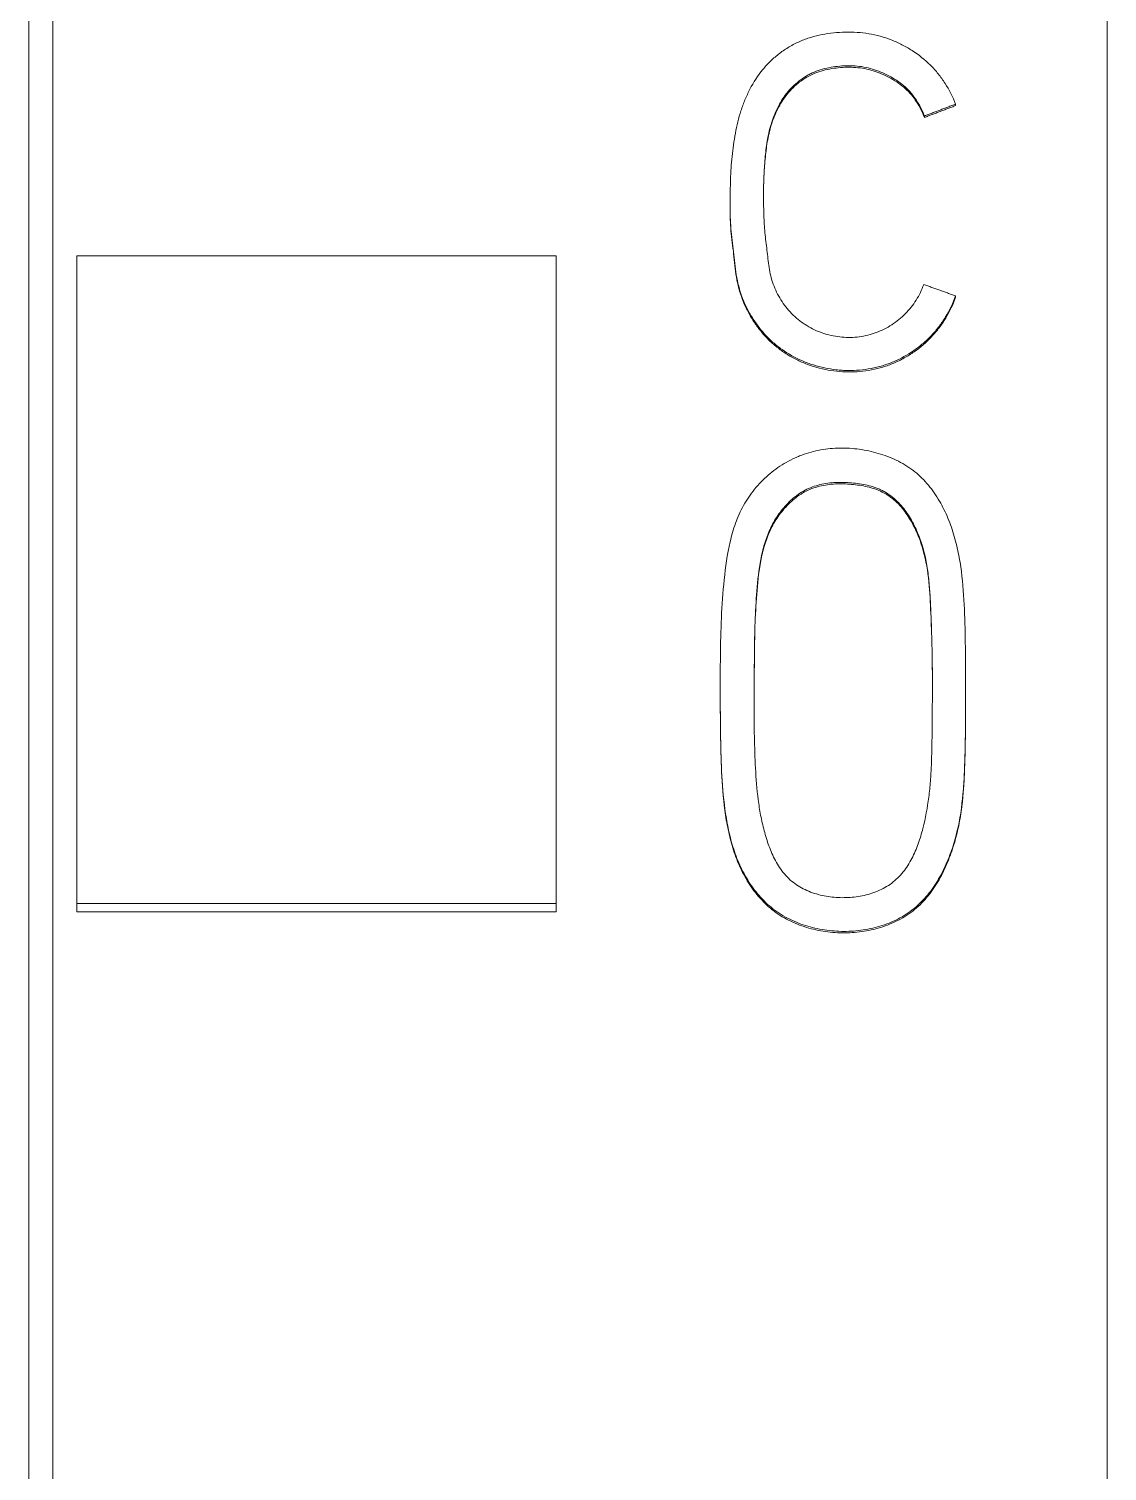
# Model space of a CAD drawing. Header units: millimetres. Extents: x 4137 to 6698, y 1400 to 3585.
# Drawn here: x 5211.35 to 5215.85, y 3351.79 to 3357.81 of the extents above; entities that cross this region are included whole.
import ezdxf

# ---------------------------------------------------------------- set-up
doc = ezdxf.new("R2010")
doc.units = ezdxf.units.MM
doc.layers.add('000-PI-Oprema', color=30, linetype='Continuous', lineweight=5)

msp = doc.modelspace()

# ---------------------------------------------------------------- linework, layer by layer
at = {"layer": '000-PI-Oprema', "color": 0, "linetype": 'ByBlock', "lineweight": 0}
for p, q in [((5215.8477, 3360.4587), (5215.8477, 3247.0406)), ((5211.4477, 3249.3631), (5211.4477, 3358.1782)), ((5215.2154, 3357.4979), (5215.2154, 3357.4917)), ((5215.085, 3357.4482), (5215.085, 3357.442)), ((5214.275, 3357.1191), (5214.275, 3357.1129)), ((5211.5477, 3354.1607), (5211.5477, 3356.8643)), ((5211.5477, 3356.8643), (5213.5477, 3356.8643)), ((5213.5477, 3354.1607), (5213.5477, 3356.8643)), ((5215.2154, 3356.6977), (5215.2154, 3356.6915)), ((5214.233, 3355.0648), (5214.233, 3355.0587)), ((5215.2569, 3355.0169), (5215.2569, 3355.0231)), ((5211.5477, 3354.1267), (5211.5477, 3354.1607)), ((5211.5477, 3354.1607), (5213.5477, 3354.1607)), ((5213.5477, 3354.1267), (5213.5477, 3354.1607)), ((5211.5477, 3354.1267), (5213.5477, 3354.1267))]:
    msp.add_line(p, q, dxfattribs=at)
for points, knots in [([(5211.3477, 3249.0776), (5211.3477, 3252.4184), (5211.3477, 3260.3834), (5211.3477, 3273.0229), (5211.3477, 3288.5093), (5211.3477, 3302.8035), (5211.3477, 3317.0134), (5211.3477, 3331.58), (5211.3477, 3345.75), (5211.3477, 3355.32), (5211.3477, 3358.3639)], [0, 0, 0, 0, 0.091483, 0.21812, 0.346206, 0.515858, 0.610111, 0.736264, 0.916066, 1, 1, 1, 1]), ([(5215.2154, 3357.4979), (5215.2035, 3357.5284), (5215.1888, 3357.5573), (5215.1625, 3357.5981), (5215.153, 3357.6113), (5215.1376, 3357.6304), (5215.1323, 3357.6366), (5215.1213, 3357.6488), (5215.1157, 3357.6547), (5215.0869, 3357.6833), (5215.0615, 3357.7034), (5215.0203, 3357.7299), (5215.006, 3357.7382), (5214.977, 3357.753), (5214.9622, 3357.7597), (5214.9319, 3357.7715), (5214.9165, 3357.7766), (5214.885, 3357.7852), (5214.8689, 3357.7888), (5214.8205, 3357.797), (5214.7881, 3357.7992), (5214.7392, 3357.7981), (5214.7228, 3357.797), (5214.6902, 3357.7933), (5214.6741, 3357.7909), (5214.6421, 3357.7847), (5214.6264, 3357.7809), (5214.5953, 3357.7716), (5214.5801, 3357.766), (5214.5501, 3357.7529), (5214.5353, 3357.7453), (5214.5072, 3357.7286), (5214.4938, 3357.7194), (5214.468, 3357.6998), (5214.4557, 3357.6892), (5214.438, 3357.6724), (5214.4323, 3357.6666), (5214.4212, 3357.6546), (5214.4157, 3357.6483), (5214.3897, 3357.6167), (5214.3721, 3357.5893), (5214.3495, 3357.5459), (5214.3426, 3357.531), (5214.3301, 3357.5008), (5214.3245, 3357.4856), (5214.3095, 3357.4394), (5214.3021, 3357.4079), (5214.2931, 3357.3602), (5214.2905, 3357.3442), (5214.286, 3357.312), (5214.284, 3357.2958), (5214.279, 3357.2474), (5214.2769, 3357.2151), (5214.2754, 3357.1668), (5214.2751, 3357.1507), (5214.2749, 3357.1185), (5214.275, 3357.1024), (5214.275, 3357.0702), (5214.2749, 3357.0541), (5214.2751, 3357.0219), (5214.2755, 3357.0058), (5214.2777, 3356.9736), (5214.2795, 3356.9576), (5214.2832, 3356.9255), (5214.2854, 3356.9094), (5214.2892, 3356.8773), (5214.2909, 3356.8613), (5214.2942, 3356.8292), (5214.296, 3356.8131), (5214.3006, 3356.781), (5214.3035, 3356.7651), (5214.3108, 3356.7337), (5214.3152, 3356.7183), (5214.3255, 3356.6879), (5214.3315, 3356.673), (5214.3452, 3356.6437), (5214.3529, 3356.6292), (5214.3695, 3356.6015), (5214.3784, 3356.5881), (5214.3975, 3356.5621), (5214.4076, 3356.5496), (5214.4238, 3356.5316), (5214.4294, 3356.5258), (5214.441, 3356.5144), (5214.447, 3356.5088), (5214.4654, 3356.4926), (5214.4781, 3356.4826), (5214.5177, 3356.4547), (5214.5458, 3356.4387), (5214.5908, 3356.4195), (5214.6062, 3356.4138), (5214.6373, 3356.4041), (5214.6529, 3356.4), (5214.6847, 3356.3933), (5214.7007, 3356.3906), (5214.7251, 3356.3879), (5214.7333, 3356.3872), (5214.7496, 3356.3863), (5214.7577, 3356.386), (5214.7984, 3356.3856), (5214.8306, 3356.3884), (5214.8706, 3356.3959), (5214.8785, 3356.3976), (5214.8944, 3356.4015), (5214.9024, 3356.4037), (5214.9259, 3356.4107), (5214.9411, 3356.4162), (5214.9858, 3356.435), (5215.0141, 3356.4507), (5215.0544, 3356.4787), (5215.0673, 3356.4886), (5215.0919, 3356.5097), (5215.1153, 3356.5319), (5215.1362, 3356.5567), (5215.1559, 3356.5826), (5215.1651, 3356.5962), (5215.1904, 3356.6378), (5215.2043, 3356.667), (5215.2154, 3356.6977)], [0, 0, 0, 0, 0.03125, 0.03125, 0.046875, 0.046875, 0.054687, 0.054687, 0.0625, 0.0625, 0.09375, 0.09375, 0.109375, 0.109375, 0.125, 0.125, 0.140625, 0.140625, 0.15625, 0.15625, 0.1875, 0.1875, 0.203125, 0.203125, 0.21875, 0.21875, 0.234375, 0.234375, 0.25, 0.25, 0.265625, 0.265625, 0.28125, 0.28125, 0.296875, 0.296875, 0.304687, 0.304687, 0.3125, 0.3125, 0.34375, 0.34375, 0.359375, 0.359375, 0.375, 0.375, 0.40625, 0.40625, 0.421875, 0.421875, 0.4375, 0.4375, 0.46875, 0.46875, 0.484375, 0.484375, 0.5, 0.5, 0.515625, 0.515625, 0.53125, 0.53125, 0.546875, 0.546875, 0.5625, 0.5625, 0.578125, 0.578125, 0.59375, 0.59375, 0.609375, 0.609375, 0.625, 0.625, 0.640625, 0.640625, 0.65625, 0.65625, 0.671875, 0.671875, 0.6875, 0.6875, 0.695313, 0.695313, 0.703125, 0.703125, 0.71875, 0.71875, 0.75, 0.75, 0.765625, 0.765625, 0.78125, 0.78125, 0.796875, 0.796875, 0.804688, 0.804688, 0.8125, 0.8125, 0.84375, 0.84375, 0.851563, 0.851563, 0.859375, 0.859375, 0.875, 0.875, 0.90625, 0.90625, 0.921875, 0.921875, 0.9375, 0.953125, 0.953125, 0.96875, 0.96875, 1, 1, 1, 1]), ([(5215.0822, 3356.7446), (5215.074, 3356.7216), (5215.0635, 3356.6999), (5215.0442, 3356.6693), (5215.0372, 3356.6594), (5215.022, 3356.6402), (5215.0139, 3356.6311), (5214.9883, 3356.6054), (5214.9694, 3356.5903), (5214.9387, 3356.5703), (5214.9281, 3356.5642), (5214.9065, 3356.5532), (5214.8955, 3356.5484), (5214.8728, 3356.54), (5214.8613, 3356.5364), (5214.8376, 3356.5305), (5214.8255, 3356.5283), (5214.7893, 3356.5236), (5214.7651, 3356.523), (5214.7286, 3356.5262), (5214.7164, 3356.528), (5214.6926, 3356.5328), (5214.6808, 3356.5358), (5214.6577, 3356.543), (5214.6463, 3356.5472), (5214.6239, 3356.5569), (5214.613, 3356.5624), (5214.5814, 3356.5806), (5214.5618, 3356.5946), (5214.5348, 3356.6192), (5214.5262, 3356.628), (5214.5104, 3356.6463), (5214.503, 3356.6559), (5214.4892, 3356.6757), (5214.4828, 3356.6859), (5214.471, 3356.7071), (5214.4656, 3356.7181), (5214.4515, 3356.7516), (5214.4446, 3356.7747), (5214.4376, 3356.8102), (5214.4358, 3356.8223), (5214.4328, 3356.8463), (5214.4315, 3356.8584), (5214.4289, 3356.8825), (5214.4275, 3356.8946), (5214.4245, 3356.9187), (5214.4228, 3356.9307), (5214.4199, 3356.9548), (5214.4188, 3356.9669), (5214.4173, 3356.9911), (5214.4167, 3357.0032), (5214.4155, 3357.0275), (5214.4149, 3357.0396), (5214.4142, 3357.0639), (5214.414, 3357.076), (5214.4136, 3357.1125), (5214.4136, 3357.1368), (5214.4147, 3357.1853), (5214.4158, 3357.2096), (5214.419, 3357.258), (5214.4211, 3357.2823), (5214.4268, 3357.3306), (5214.4305, 3357.3546), (5214.4411, 3357.4017), (5214.4481, 3357.4249), (5214.4613, 3357.4589), (5214.4663, 3357.4702), (5214.477, 3357.492), (5214.4887, 3357.5133), (5214.5026, 3357.5332), (5214.5177, 3357.5523), (5214.526, 3357.5615), (5214.552, 3357.5874), (5214.5709, 3357.6025), (5214.5971, 3357.6181), (5214.6025, 3357.6211), (5214.6135, 3357.6266), (5214.6191, 3357.6292), (5214.6361, 3357.6364), (5214.6477, 3357.6404), (5214.6712, 3357.6469), (5214.6832, 3357.6495), (5214.7074, 3357.6536), (5214.7197, 3357.6552), (5214.7563, 3357.6584), (5214.7807, 3357.6587), (5214.8171, 3357.6553), (5214.8293, 3357.6535), (5214.8535, 3357.6483), (5214.8654, 3357.645), (5214.8887, 3357.6373), (5214.9001, 3357.6329), (5214.9225, 3357.6232), (5214.9335, 3357.6178), (5214.9551, 3357.606), (5214.9657, 3357.5995), (5214.9859, 3357.5855), (5214.9955, 3357.5779), (5215.0135, 3357.5615), (5215.022, 3357.5527), (5215.0379, 3357.5339), (5215.0452, 3357.5239), (5215.0653, 3357.4931), (5215.0762, 3357.4712), (5215.085, 3357.4482)], [0, 0, 0, 0, 0.03125, 0.03125, 0.046875, 0.046875, 0.0625, 0.0625, 0.09375, 0.09375, 0.109375, 0.109375, 0.125, 0.125, 0.140625, 0.140625, 0.15625, 0.15625, 0.1875, 0.1875, 0.203125, 0.203125, 0.21875, 0.21875, 0.234375, 0.234375, 0.25, 0.25, 0.28125, 0.28125, 0.296875, 0.296875, 0.3125, 0.3125, 0.328125, 0.328125, 0.34375, 0.34375, 0.375, 0.375, 0.390625, 0.390625, 0.40625, 0.40625, 0.421875, 0.421875, 0.4375, 0.4375, 0.453125, 0.453125, 0.46875, 0.46875, 0.484375, 0.484375, 0.5, 0.5, 0.53125, 0.53125, 0.5625, 0.5625, 0.59375, 0.59375, 0.625, 0.625, 0.65625, 0.65625, 0.671875, 0.671875, 0.6875, 0.703125, 0.703125, 0.71875, 0.71875, 0.75, 0.75, 0.757812, 0.757812, 0.765625, 0.765625, 0.78125, 0.78125, 0.796875, 0.796875, 0.8125, 0.8125, 0.84375, 0.84375, 0.859375, 0.859375, 0.875, 0.875, 0.890625, 0.890625, 0.90625, 0.90625, 0.921875, 0.921875, 0.9375, 0.9375, 0.953125, 0.953125, 0.96875, 0.96875, 1, 1, 1, 1]), ([(5215.085, 3357.442), (5215.0762, 3357.4649), (5215.0654, 3357.4866), (5215.0456, 3357.5171), (5215.0384, 3357.527), (5215.0227, 3357.5458), (5215.0143, 3357.5546), (5214.9875, 3357.5791), (5214.9675, 3357.5929), (5214.9246, 3357.6167), (5214.9023, 3357.6264), (5214.8679, 3357.6381), (5214.8562, 3357.6414), (5214.8324, 3357.6468), (5214.8201, 3357.6487), (5214.7957, 3357.6512), (5214.7835, 3357.6517), (5214.7592, 3357.6518), (5214.747, 3357.6513), (5214.7226, 3357.6493), (5214.7105, 3357.6478), (5214.6862, 3357.6439), (5214.6742, 3357.6414), (5214.6507, 3357.6352), (5214.6391, 3357.6314), (5214.6165, 3357.6221), (5214.6054, 3357.6166), (5214.5736, 3357.5982), (5214.5545, 3357.5833), (5214.5282, 3357.5577), (5214.5199, 3357.5486), (5214.5046, 3357.5297), (5214.4975, 3357.5198), (5214.4845, 3357.4993), (5214.4786, 3357.4887), (5214.4676, 3357.4669), (5214.4626, 3357.4557), (5214.4492, 3357.422), (5214.442, 3357.3989), (5214.4311, 3357.3519), (5214.4273, 3357.3278), (5214.4214, 3357.2796), (5214.4193, 3357.2555), (5214.416, 3357.2073), (5214.4148, 3357.1832), (5214.4139, 3357.1433), (5214.4137, 3357.1275), (5214.4137, 3357.1117)], [0, 0, 0, 0, 0.063877, 0.063877, 0.095816, 0.095816, 0.127755, 0.127755, 0.191632, 0.191632, 0.255509, 0.255509, 0.287448, 0.287448, 0.319387, 0.319387, 0.351325, 0.351325, 0.383264, 0.383264, 0.415203, 0.415203, 0.447141, 0.447141, 0.47908, 0.47908, 0.511019, 0.511019, 0.574896, 0.574896, 0.606835, 0.606835, 0.638774, 0.638774, 0.670712, 0.670712, 0.702651, 0.702651, 0.766528, 0.766528, 0.830406, 0.830406, 0.894283, 0.894283, 0.95816, 0.95816, 1, 1, 1, 1]), ([(5215.2154, 3356.6915), (5215.2043, 3356.6609), (5215.1905, 3356.6319), (5215.1655, 3356.5906), (5215.1565, 3356.5772), (5215.1418, 3356.5578), (5215.1367, 3356.5514), (5215.1262, 3356.539), (5215.1208, 3356.5329), (5215.0932, 3356.5035), (5215.0687, 3356.4825), (5215.0289, 3356.4547), (5215.015, 3356.446), (5214.9866, 3356.4302), (5214.9721, 3356.4231), (5214.9425, 3356.4105), (5214.9273, 3356.405), (5214.8964, 3356.3956), (5214.8805, 3356.3917), (5214.8324, 3356.3824), (5214.8002, 3356.3796), (5214.7516, 3356.3798), (5214.7354, 3356.3807), (5214.7029, 3356.3841), (5214.6868, 3356.3867), (5214.6393, 3356.3966), (5214.6084, 3356.406), (5214.5635, 3356.4249), (5214.5487, 3356.4321), (5214.5204, 3356.4478), (5214.5067, 3356.4563), (5214.4804, 3356.4747), (5214.4613, 3356.4895), (5214.4434, 3356.5059), (5214.4318, 3356.5172), (5214.4261, 3356.5231), (5214.4096, 3356.5411), (5214.3993, 3356.5536), (5214.3801, 3356.5795), (5214.3711, 3356.5928), (5214.3543, 3356.6204), (5214.3466, 3356.6347), (5214.3327, 3356.6641), (5214.3266, 3356.679), (5214.316, 3356.7094), (5214.3115, 3356.7248), (5214.3041, 3356.7561), (5214.3011, 3356.7719), (5214.2963, 3356.8039), (5214.2945, 3356.82), (5214.2912, 3356.8521), (5214.2896, 3356.8682), (5214.2858, 3356.9004), (5214.2836, 3356.9164), (5214.2798, 3356.9486), (5214.278, 3356.9647), (5214.2756, 3356.9969), (5214.2751, 3357.013), (5214.2749, 3357.0452), (5214.275, 3357.0613), (5214.275, 3357.0894), (5214.275, 3357.1013), (5214.275, 3357.1132)], [0, 0, 0, 0, 0.061089, 0.061089, 0.091634, 0.091634, 0.106906, 0.106906, 0.122178, 0.122178, 0.183268, 0.183268, 0.213812, 0.213812, 0.244357, 0.244357, 0.274901, 0.274901, 0.305446, 0.305446, 0.366535, 0.366535, 0.39708, 0.39708, 0.427625, 0.427625, 0.488714, 0.488714, 0.519258, 0.519258, 0.549803, 0.549803, 0.580348, 0.59562, 0.59562, 0.610892, 0.610892, 0.641437, 0.641437, 0.671981, 0.671981, 0.702526, 0.702526, 0.733071, 0.733071, 0.763615, 0.763615, 0.79416, 0.79416, 0.824704, 0.824704, 0.855249, 0.855249, 0.885794, 0.885794, 0.916338, 0.916338, 0.946883, 0.946883, 0.977428, 0.977428, 1, 1, 1, 1]), ([(5214.5741, 3356.033), (5214.5996, 3356.0425), (5214.6256, 3356.0495), (5214.6784, 3356.059), (5214.7052, 3356.0615), (5214.7595, 3356.0624), (5214.7865, 3356.0606), (5214.8398, 3356.0533), (5214.8661, 3356.0476), (5214.9182, 3356.0324), (5214.9436, 3356.0229), (5214.9799, 3356.0056), (5214.9918, 3355.9993), (5215.0149, 3355.9854), (5215.0263, 3355.9778), (5215.0587, 3355.9533), (5215.078, 3355.9349), (5215.1043, 3355.9046), (5215.1126, 3355.8941), (5215.1284, 3355.8722), (5215.1359, 3355.8609), (5215.1568, 3355.8265), (5215.1688, 3355.8027), (5215.19, 3355.7537), (5215.1991, 3355.7286), (5215.2109, 3355.6901), (5215.2145, 3355.6771), (5215.221, 3355.6512), (5215.2299, 3355.6122), (5215.2446, 3355.5209), (5215.2497, 3355.442), (5215.2543, 3355.3366), (5215.2555, 3355.2838), (5215.2568, 3355.1782), (5215.2568, 3355.1253), (5215.2569, 3355.0196), (5215.257, 3354.9139), (5215.2554, 3354.8083), (5215.2521, 3354.7028), (5215.2497, 3354.6501), (5215.2386, 3354.5451), (5215.2299, 3354.4928), (5215.2127, 3354.4279), (5215.2089, 3354.4149), (5215.2008, 3354.3892), (5215.1964, 3354.3765), (5215.1822, 3354.3387), (5215.1715, 3354.3141), (5215.153, 3354.2782), (5215.1464, 3354.2663), (5215.1324, 3354.2432), (5215.125, 3354.232), (5215.1016, 3354.1993), (5215.0844, 3354.179), (5215.0553, 3354.1512), (5215.045, 3354.1424), (5215.0234, 3354.1259), (5215.0121, 3354.1182), (5214.9776, 3354.097), (5214.9533, 3354.0854), (5214.9153, 3354.0711), (5214.9023, 3354.0669), (5214.876, 3354.0596), (5214.8628, 3354.0566), (5214.823, 3354.049), (5214.7963, 3354.046), (5214.7422, 3354.0441), (5214.7148, 3354.0451), (5214.661, 3354.0511), (5214.6346, 3354.056), (5214.5955, 3354.0666), (5214.5826, 3354.0706), (5214.557, 3354.0799), (5214.5444, 3354.0851), (5214.5075, 3354.1022), (5214.4842, 3354.1158), (5214.4515, 3354.1397), (5214.4409, 3354.1483), (5214.4207, 3354.1666), (5214.4112, 3354.1762), (5214.3839, 3354.2061), (5214.3677, 3354.2277), (5214.3457, 3354.262), (5214.3389, 3354.2737), (5214.3261, 3354.2974), (5214.3201, 3354.3095), (5214.3035, 3354.3461), (5214.2941, 3354.3712), (5214.2822, 3354.4097), (5214.2785, 3354.4227), (5214.2719, 3354.4488), (5214.2688, 3354.462), (5214.2607, 3354.5016), (5214.2563, 3354.528), (5214.2384, 3354.6604), (5214.2358, 3354.767), (5214.2336, 3354.927), (5214.2332, 3354.9803), (5214.2329, 3355.0871), (5214.2331, 3355.1405), (5214.2345, 3355.2471), (5214.2356, 3355.3004), (5214.2404, 3355.4067), (5214.244, 3355.4598), (5214.255, 3355.5655), (5214.2621, 3355.6181), (5214.2803, 3355.6964), (5214.2877, 3355.7223), (5214.3016, 3355.761), (5214.3067, 3355.7737), (5214.3179, 3355.7986), (5214.3239, 3355.8108), (5214.3436, 3355.8464), (5214.3589, 3355.869), (5214.385, 3355.901), (5214.3941, 3355.9112), (5214.4131, 3355.9308), (5214.423, 3355.9402), (5214.4539, 3355.9669), (5214.4759, 3355.983), (5214.5115, 3356.0043), (5214.5236, 3356.0108), (5214.5422, 3356.0198), (5214.5516, 3356.0241), (5214.5612, 3356.028), (5214.5676, 3356.0306), (5214.5709, 3356.0318), (5214.5741, 3356.033)], [0, 0, 0, 0, 0.015625, 0.015625, 0.03125, 0.03125, 0.046875, 0.046875, 0.0625, 0.0625, 0.078125, 0.078125, 0.085938, 0.085938, 0.09375, 0.09375, 0.109375, 0.109375, 0.117188, 0.117188, 0.125, 0.125, 0.140625, 0.140625, 0.15625, 0.15625, 0.164063, 0.164063, 0.171875, 0.1875, 0.21875, 0.21875, 0.25, 0.25, 0.28125, 0.28125, 0.3125, 0.34375, 0.34375, 0.375, 0.375, 0.40625, 0.40625, 0.414063, 0.414063, 0.421875, 0.421875, 0.4375, 0.4375, 0.445313, 0.445313, 0.453125, 0.453125, 0.46875, 0.46875, 0.476563, 0.476563, 0.484375, 0.484375, 0.5, 0.5, 0.507813, 0.507813, 0.515625, 0.515625, 0.53125, 0.53125, 0.546875, 0.546875, 0.5625, 0.5625, 0.570313, 0.570313, 0.578125, 0.578125, 0.59375, 0.59375, 0.601563, 0.601563, 0.609375, 0.609375, 0.625, 0.625, 0.632813, 0.632813, 0.640625, 0.640625, 0.65625, 0.65625, 0.664063, 0.664063, 0.671875, 0.671875, 0.6875, 0.6875, 0.75, 0.75, 0.78125, 0.78125, 0.8125, 0.8125, 0.84375, 0.84375, 0.875, 0.875, 0.90625, 0.90625, 0.921875, 0.921875, 0.929688, 0.929688, 0.9375, 0.9375, 0.953125, 0.953125, 0.960938, 0.960938, 0.96875, 0.96875, 0.984375, 0.984375, 0.992188, 0.992188, 0.996094, 0.998047, 0.998047, 1, 1, 1, 1]), ([(5214.917, 3355.8807), (5214.937, 3355.8698), (5214.9546, 3355.8562), (5214.9866, 3355.8251), (5215.001, 3355.8074), (5215.0261, 3355.7705), (5215.037, 3355.7511), (5215.0562, 3355.7109), (5215.0645, 3355.69), (5215.0857, 3355.6265), (5215.0946, 3355.5832), (5215.1031, 3355.5172), (5215.1052, 3355.495), (5215.1084, 3355.4506), (5215.1096, 3355.4283), (5215.1149, 3355.3171), (5215.1174, 3355.2281), (5215.119, 3355.05), (5215.118, 3354.961), (5215.1165, 3354.8274), (5215.1156, 3354.7606), (5215.1118, 3354.6938), (5215.1083, 3354.6494), (5215.1061, 3354.6272), (5215.0977, 3354.561), (5215.0898, 3354.5174), (5215.0731, 3354.4529), (5215.0668, 3354.4316), (5215.0517, 3354.3894), (5215.0429, 3354.3687), (5215.0275, 3354.3391), (5215.0219, 3354.3294), (5215.0099, 3354.3105), (5215.0033, 3354.3013), (5214.9824, 3354.275), (5214.9666, 3354.2593), (5214.9394, 3354.2391), (5214.9299, 3354.233), (5214.9104, 3354.2221), (5214.9003, 3354.2172), (5214.8796, 3354.2085), (5214.8689, 3354.2047), (5214.8474, 3354.1982), (5214.8365, 3354.1954), (5214.8036, 3354.1888), (5214.7814, 3354.1862), (5214.7478, 3354.1852), (5214.7364, 3354.1853), (5214.714, 3354.1864), (5214.7028, 3354.1874), (5214.6696, 3354.1917), (5214.6478, 3354.1964), (5214.6157, 3354.2067), (5214.605, 3354.2107), (5214.5845, 3354.2198), (5214.5645, 3354.23), (5214.5459, 3354.2425), (5214.5281, 3354.2564), (5214.5197, 3354.264), (5214.5042, 3354.28), (5214.4971, 3354.2885), (5214.4837, 3354.3064), (5214.4775, 3354.3159), (5214.4603, 3354.3448), (5214.4508, 3354.3649), (5214.4342, 3354.4061), (5214.4272, 3354.4272), (5214.4147, 3354.4701), (5214.4094, 3354.4918), (5214.4005, 3354.5351), (5214.3894, 3354.6001), (5214.3839, 3354.6656), (5214.3758, 3354.7968), (5214.3746, 3354.8846), (5214.3746, 3355.0164), (5214.3749, 3355.0603), (5214.3753, 3355.1482), (5214.3754, 3355.1921), (5214.3767, 3355.28), (5214.3778, 3355.3239), (5214.3817, 3355.4117), (5214.3846, 3355.4556), (5214.3931, 3355.5431), (5214.3989, 3355.5866), (5214.4117, 3355.6402), (5214.4145, 3355.6509), (5214.4209, 3355.6719), (5214.4244, 3355.6823), (5214.4359, 3355.7131), (5214.445, 3355.7329), (5214.4665, 3355.7712), (5214.479, 3355.7897), (5214.5068, 3355.8238), (5214.5221, 3355.8396), (5214.5476, 3355.8609), (5214.5566, 3355.8676), (5214.5751, 3355.8797), (5214.5846, 3355.8852), (5214.6044, 3355.8948), (5214.6147, 3355.8989), (5214.6359, 3355.906), (5214.6466, 3355.9089), (5214.679, 3355.9157), (5214.701, 3355.918), (5214.7342, 3355.919), (5214.7454, 3355.9189), (5214.7675, 3355.9179), (5214.7786, 3355.9171), (5214.8115, 3355.9137), (5214.8333, 3355.9103), (5214.8656, 3355.902), (5214.8763, 3355.8986), (5214.8919, 3355.8927), (5214.8996, 3355.8895), (5214.9071, 3355.8859), (5214.9121, 3355.8834), (5214.9145, 3355.8821), (5214.917, 3355.8807)], [0, 0, 0, 0, 0.015625, 0.015625, 0.03125, 0.03125, 0.046875, 0.046875, 0.0625, 0.0625, 0.09375, 0.09375, 0.109375, 0.109375, 0.125, 0.125, 0.1875, 0.1875, 0.25, 0.25, 0.28125, 0.296875, 0.296875, 0.3125, 0.3125, 0.34375, 0.34375, 0.359375, 0.359375, 0.375, 0.375, 0.382813, 0.382813, 0.390625, 0.390625, 0.40625, 0.40625, 0.414063, 0.414063, 0.421875, 0.421875, 0.429688, 0.429688, 0.4375, 0.4375, 0.453125, 0.453125, 0.460938, 0.460938, 0.46875, 0.46875, 0.484375, 0.484375, 0.492188, 0.492188, 0.5, 0.507813, 0.507813, 0.515625, 0.515625, 0.523438, 0.523438, 0.53125, 0.53125, 0.546875, 0.546875, 0.5625, 0.5625, 0.578125, 0.578125, 0.59375, 0.625, 0.625, 0.6875, 0.6875, 0.71875, 0.71875, 0.75, 0.75, 0.78125, 0.78125, 0.8125, 0.8125, 0.84375, 0.84375, 0.851562, 0.851562, 0.859375, 0.859375, 0.875, 0.875, 0.890625, 0.890625, 0.90625, 0.90625, 0.914062, 0.914062, 0.921875, 0.921875, 0.929687, 0.929687, 0.9375, 0.9375, 0.953125, 0.953125, 0.960937, 0.960937, 0.96875, 0.96875, 0.984375, 0.984375, 0.992187, 0.992187, 0.996094, 0.998047, 0.998047, 1, 1, 1, 1]), ([(5214.917, 3355.8745), (5214.8971, 3355.8855), (5214.8762, 3355.893), (5214.844, 3355.9013), (5214.8331, 3355.9036), (5214.811, 3355.9073), (5214.7998, 3355.9087), (5214.7664, 3355.9121), (5214.7441, 3355.9131), (5214.6997, 3355.9118), (5214.6776, 3355.9094), (5214.6446, 3355.9022), (5214.6336, 3355.8992), (5214.6124, 3355.8919), (5214.6021, 3355.8876), (5214.5821, 3355.8776), (5214.5724, 3355.8719), (5214.5537, 3355.8593), (5214.5447, 3355.8524), (5214.5277, 3355.8379), (5214.5196, 3355.8302), (5214.5041, 3355.8139), (5214.4967, 3355.8054), (5214.4757, 3355.7789), (5214.4635, 3355.7603), (5214.4476, 3355.731), (5214.4427, 3355.721), (5214.4336, 3355.7006), (5214.4295, 3355.6901), (5214.4182, 3355.6584), (5214.4122, 3355.637), (5214.3975, 3355.5723), (5214.3921, 3355.5284), (5214.384, 3355.4403), (5214.3812, 3355.3959), (5214.3775, 3355.3073), (5214.3765, 3355.263), (5214.3754, 3355.1744), (5214.3752, 3355.13), (5214.3748, 3355.047), (5214.3746, 3355.0083), (5214.3746, 3354.9695)], [0, 0, 0, 0, 0.050638, 0.050638, 0.075957, 0.075957, 0.101276, 0.101276, 0.151914, 0.151914, 0.202552, 0.202552, 0.227871, 0.227871, 0.25319, 0.25319, 0.278509, 0.278509, 0.303828, 0.303828, 0.329147, 0.329147, 0.354466, 0.354466, 0.405104, 0.405104, 0.430423, 0.430423, 0.455742, 0.455742, 0.50638, 0.50638, 0.607656, 0.607656, 0.708933, 0.708933, 0.810209, 0.810209, 0.911485, 0.911485, 1, 1, 1, 1]), ([(5215.1185, 3355.065), (5215.1185, 3355.0901), (5215.1184, 3355.1153), (5215.1173, 3355.2286), (5215.1147, 3355.3169), (5215.1082, 3355.4491), (5215.1056, 3355.4931), (5215.0939, 3355.5808), (5215.0848, 3355.6237), (5215.0638, 3355.6857), (5215.0556, 3355.706), (5215.0413, 3355.7359), (5215.0361, 3355.7457), (5215.025, 3355.765), (5215.0133, 3355.7839), (5215.0001, 3355.8016), (5214.9859, 3355.8186), (5214.9784, 3355.8269), (5214.9624, 3355.8424), (5214.954, 3355.8497), (5214.9406, 3355.8597), (5214.9361, 3355.8629), (5214.9268, 3355.869), (5214.922, 3355.8718), (5214.917, 3355.8745)], [0, 0, 0, 0, 0.086827, 0.086827, 0.391218, 0.391218, 0.543414, 0.543414, 0.695609, 0.695609, 0.771707, 0.771707, 0.809756, 0.809756, 0.847805, 0.885853, 0.885853, 0.923902, 0.923902, 0.961951, 0.961951, 0.980976, 0.980976, 1, 1, 1, 1]), ([(5214.233, 3355.0587), (5214.233, 3354.996), (5214.2335, 3354.9333), (5214.235, 3354.8171), (5214.236, 3354.7637), (5214.2412, 3354.6569), (5214.2454, 3354.6035), (5214.2596, 3354.4971), (5214.2696, 3354.4446), (5214.2893, 3354.3804), (5214.2936, 3354.3676), (5214.303, 3354.3425), (5214.308, 3354.3301), (5214.3244, 3354.2936), (5214.3368, 3354.2701), (5214.3581, 3354.2363), (5214.3656, 3354.2253), (5214.3817, 3354.2037), (5214.3903, 3354.1932), (5214.4172, 3354.163), (5214.4368, 3354.1448), (5214.4689, 3354.1206), (5214.4801, 3354.1131), (5214.5034, 3354.099), (5214.5153, 3354.0926), (5214.5517, 3354.0752), (5214.5769, 3354.0658), (5214.6159, 3354.0547), (5214.6292, 3354.0515), (5214.6557, 3354.0463), (5214.669, 3354.0441), (5214.7091, 3354.0393), (5214.736, 3354.038), (5214.7767, 3354.039), (5214.7902, 3354.0399), (5214.817, 3354.0426), (5214.8303, 3354.0444), (5214.8699, 3354.0515), (5214.8958, 3354.0582), (5214.9338, 3354.0717), (5214.9464, 3354.0769), (5214.971, 3354.0883), (5214.983, 3354.0945), (5215.0177, 3354.1149), (5215.0394, 3354.1308), (5215.0695, 3354.1583), (5215.0789, 3354.168), (5215.0968, 3354.1881), (5215.1137, 3354.2091), (5215.1288, 3354.2314), (5215.143, 3354.2543), (5215.1498, 3354.2661), (5215.1686, 3354.3017), (5215.1795, 3354.3261), (5215.1987, 3354.3759), (5215.207, 3354.4013), (5215.2212, 3354.4529), (5215.2271, 3354.4793), (5215.2368, 3354.532), (5215.2405, 3354.5585), (5215.2493, 3354.6379), (5215.2519, 3354.691), (5215.2553, 3354.7974), (5215.2561, 3354.8506), (5215.2568, 3354.9415), (5215.2569, 3354.9792), (5215.2569, 3355.0168)], [0, 0, 0, 0, 0.073866, 0.073866, 0.136839, 0.136839, 0.199811, 0.199811, 0.262783, 0.262783, 0.278526, 0.278526, 0.29427, 0.29427, 0.325756, 0.325756, 0.341499, 0.341499, 0.357242, 0.357242, 0.388728, 0.388728, 0.404471, 0.404471, 0.420214, 0.420214, 0.4517, 0.4517, 0.467443, 0.467443, 0.483186, 0.483186, 0.514673, 0.514673, 0.530416, 0.530416, 0.546159, 0.546159, 0.577645, 0.577645, 0.593388, 0.593388, 0.609131, 0.609131, 0.640617, 0.640617, 0.65636, 0.65636, 0.672103, 0.687846, 0.687846, 0.703589, 0.703589, 0.735076, 0.735076, 0.766562, 0.766562, 0.798048, 0.798048, 0.829534, 0.829534, 0.892506, 0.892506, 0.955479, 0.955479, 1, 1, 1, 1])]:
    msp.add_open_spline(points, degree=3, knots=knots, dxfattribs=at)
for points, weights in [([(5215.085, 3357.4482), (5215.1502, 3357.4731), (5215.2154, 3357.4979)], [0.49999959943, 0.50000040057, 0.49999959943]), ([(5215.2154, 3357.4917), (5215.1502, 3357.4669), (5215.085, 3357.442)], [0.499999874765, 0.500000125235, 0.499999874765]), ([(5215.2154, 3356.6977), (5215.1488, 3356.7212), (5215.0822, 3356.7446)], [0.500000131232, 0.499999868768, 0.500000131232])]:
    msp.add_rational_spline(points, weights, degree=2, dxfattribs=at)

doc.saveas('drawing.dxf')
